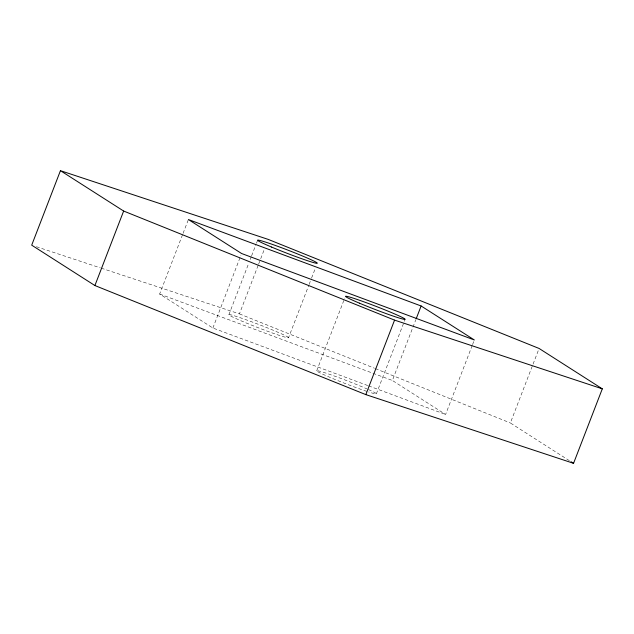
<?xml version="1.0" encoding="UTF-8"?>
<svg xmlns="http://www.w3.org/2000/svg" width="634" height="634" viewBox="0 0 634 634"><rect width="100%" height="100%" fill="white"/><g stroke="black" fill="none" stroke-linecap="round" stroke-linejoin="round"><path stroke-width="0.48" stroke-dasharray="3.17 2.38" d="M367.712 385.535L212.881 328.024L159.657 294.025L182.727 234.247M183.083 233.328L188.401 219.53M212.881 328.024L240.912 255.367M228.898 314.662L248.774 263.158M250.192 259.48L251.254 256.722M251.611 255.803L256.223 243.844M256.58 242.925L257.642 240.167M101.258 268.166L239.43 313.878L258.236 265.131M258.593 264.212L260.368 259.615M260.717 258.696L264.624 248.576M288.541 337.732A31.977 1.617 21.1 0 0 244.764 319.298A31.977 1.617 21.1 0 0 242.854 321.565A31.977 1.617 21.1 0 0 288.541 337.732L308.766 285.316M309.123 284.397L311.254 278.881M311.611 277.954L315.51 267.841M316.715 370.755L344.745 298.107M376.358 393.833L405.102 319.338M472.211 345.49L445.599 414.47L392.375 380.471L415.801 319.774M472.568 344.571L474.343 339.975M569.395 460.672L510.354 422.957L532.711 365.018M533.067 364.098L538.393 350.301M36.4 246.713L100.315 267.857M159.657 294.025L392.375 380.471M368.639 385.884L445.599 414.47M239.43 313.878L374.432 368.227M375.352 368.6L510.354 422.957M368.402 389.53A31.977 1.617 21.1 0 1 368.663 391.971M366.84 391.376A31.977 1.617 21.1 0 1 325.179 375.288A31.977 1.617 21.1 0 1 325.171 372.863A31.977 1.617 21.1 0 1 366.824 388.832"/><path stroke-width="0.95" d="M60.444 170.673L31.7 245.16L94.902 285.538L365.826 394.617L573.556 463.327L602.3 388.84L539.098 348.462L268.174 239.383L60.444 170.673L123.646 211.043L394.57 320.122L602.3 388.84M94.902 285.538L123.646 211.043M365.826 394.617L394.57 320.122M416.15 318.854L421.119 305.976L188.401 219.53L241.625 253.529L474.343 339.975L421.119 305.976M571.06 461.734L573.556 463.327M359.415 303.163A31.977 1.617 21.1 0 0 405.102 319.338A31.977 1.617 21.1 0 0 361.325 300.904A31.977 1.617 21.1 0 0 359.415 303.163M271.598 247.07A31.977 1.617 21.1 0 0 317.285 263.245A31.977 1.617 21.1 0 0 273.508 244.803A31.977 1.617 21.1 0 0 271.598 247.07"/></g></svg>
